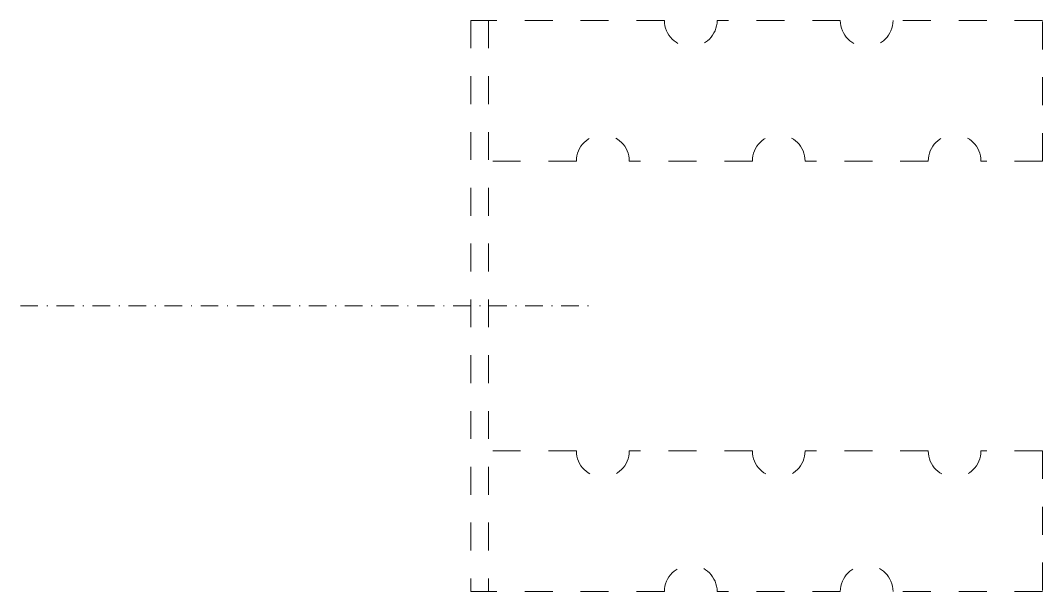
# Model space of a CAD drawing. Header units: metres. Extents: x -51 to 65, y -33 to 32.
import ezdxf

# ---------------------------------------------------------------- set-up
doc = ezdxf.new("R2010")
doc.units = ezdxf.units.M
doc.linetypes.add('Dash', pattern=[6.35, 3.175, -3.175])
doc.linetypes.add('Streep-stip _ detail', pattern=[4, 2, -1, 0, -1])
doc.layers.add('A-DETL-GENF', color=92, linetype='Continuous', lineweight=18)

# ---------------------------------------------------------------- blocks, each defined once
blk = doc.blocks.new('20  kz_anker - wandanker 03-1497556-00_0 Basismaterialen')
at = {"layer": 'A-DETL-GENF', "linetype": 'Dash'}
for p, q in [((0, 32.5), (0, -32.5)), ((22, 32.5), (0, 32.5)), ((2, 32.5), (2, -32.5)), ((42, 32.5), (28, 32.5)), ((65, 32.5), (48, 32.5)), ((65, 16.5), (65, 32.5)), ((12, 16.5), (2, 16.5)), ((32, 16.5), (18, 16.5)), ((52, 16.5), (38, 16.5)), ((65, 16.5), (58, 16.5)), ((12, -16.5), (2, -16.5)), ((32, -16.5), (18, -16.5)), ((52, -16.5), (38, -16.5)), ((65, -16.5), (58, -16.5)), ((65, -16.5), (65, -32.5)), ((22, -32.5), (0, -32.5)), ((42, -32.5), (28, -32.5)), ((65, -32.5), (48, -32.5))]:
    blk.add_line(p, q, dxfattribs=at)
at = {"layer": 'A-DETL-GENF', "linetype": 'Streep-stip _ detail', "lineweight": 13}
blk.add_line((-51.23, 0), (13.77, 0), dxfattribs=at)
at = {"layer": 'A-DETL-GENF', "linetype": 'Dash'}
for centre, start, end in [((25, 32.5), 180, 0), ((45, 32.5), 180, 0), ((15, 16.5), 0, 180), ((35, 16.5), 0, 180), ((55, 16.5), 0, 180), ((15, -16.5), 180, 360), ((35, -16.5), 180, 360), ((55, -16.5), 180, 360), ((25, -32.5), 0, 180), ((45, -32.5), 360, 180)]:
    blk.add_arc(centre, 3, start, end, dxfattribs=at)

msp = doc.modelspace()

# ---------------------------------------------------------------- block references
msp.add_blockref('20  kz_anker - wandanker 03-1497556-00_0 Basismaterialen', (0, 0))

doc.saveas('drawing.dxf')
